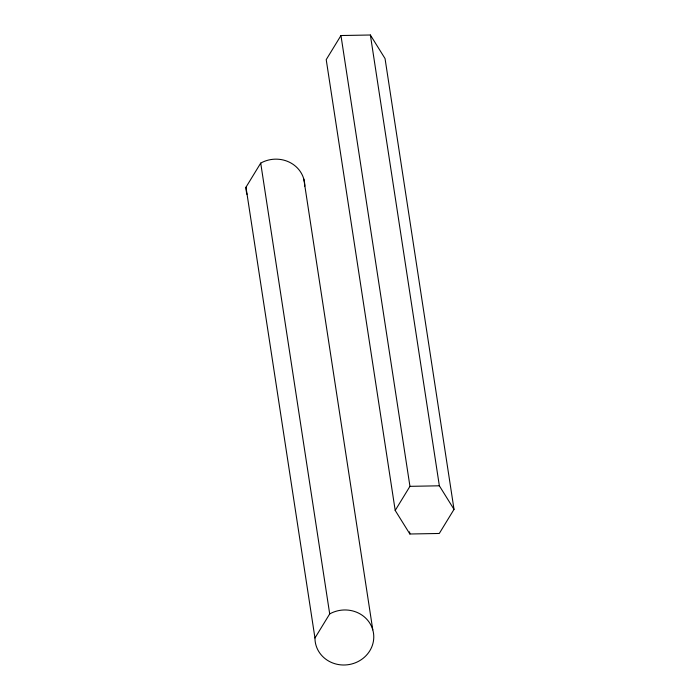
<?xml version="1.0" encoding="UTF-8"?>
<svg xmlns="http://www.w3.org/2000/svg" width="700" height="700" viewBox="0 0 700 700"><rect width="100%" height="100%" fill="white"/><g stroke="black" fill="none" stroke-linecap="round" stroke-linejoin="round"><path stroke-width="1.05" d="M246.969 194.32A29.452 27.475 -8.7 0 1 245.98 187.215L260.715 163.109A29.452 27.475 -8.7 0 1 304.797 186.139M340.961 35.534L326.217 59.64L395.203 510.44L409.876 534.004L439.285 533.47L454.02 509.373L385.044 58.564L370.37 35L340.961 35.534L409.946 486.343L395.203 510.44M329.7 613.918A29.452 27.475 -8.7 0 1 372.015 627.567A29.452 27.475 -8.7 0 1 349.44 664.492A29.452 27.475 -8.7 0 1 314.956 638.015L329.7 613.918L260.715 163.109M409.946 486.343L439.355 485.8L454.02 509.373M370.37 35L439.355 485.8M409.544 531.843L409.876 534.004M303.8 179.034L372.785 629.843M245.98 187.215L314.956 638.015"/></g></svg>
